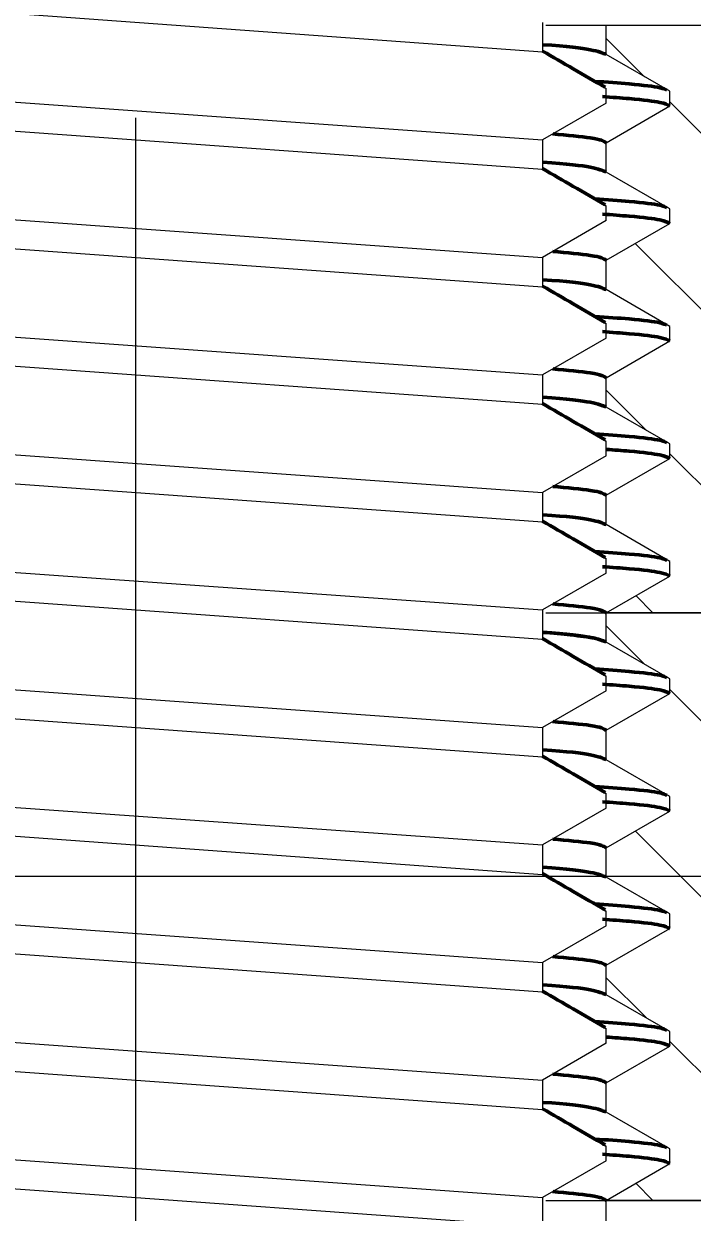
# Model space of a CAD drawing. Header units: millimetres. Extents: x -46397 to 283259, y -8690 to 23983.
# Drawn here: x 185128.01 to 185136.55, y -1310.3 to -1295.13 of the extents above; entities that cross this region are included whole.
import ezdxf
from ezdxf import colors
from ezdxf.entities.mleader import LeaderData, LeaderLine
from ezdxf.math import Vec2, Vec3

# ---------------------------------------------------------------- set-up
doc = ezdxf.new("R2010")
doc.units = ezdxf.units.MM
doc.linetypes.add('EB_DASHDOT', pattern=[39, 30, -3, 3, -3])
doc.layers.get('Defpoints').update_dxf_attribs({"lineweight": 0})
for name, color, linetype, lineweight in [('0.01.TÂM', 20, 'EB_DASHDOT', 5), ('4.KICH THUOC', 3, 'Continuous', 9), ('AM_0', 7, 'Continuous', 50), ('mD_HATCH', 8, 'Continuous', 0)]:
    doc.layers.add(name, color=color, linetype=linetype, lineweight=lineweight)
doc.layers.add('DIM', color=8, linetype='Continuous')
doc.styles.add('GHI CHÚ 1', font='isocp_IV25.ttf', dxfattribs={"width": 0.8})
doc.styles.get("Standard").update_dxf_attribs({"font": 'isocp.shx', "width": 0.8})
doc.dimstyles.new('1-30SCALE', dxfattribs={"dimtxt": 75, "dimasz": 75, "dimexe": 37.5, "dimexo": 30, "dimgap": 30, "dimtad": 1, "dimtoh": 1, "dimdec": 0, "dimdsep": 46, "dimtxsty": 'GHI CHÚ 1', "dimcen": 0.09, "dimclrd": 256, "dimclre": 256, "dimclrt": 2, "dimadec": 0, "dimazin": 0, "dimtfac": 1, "dimtdec": 0, "dimtofl": 0, "dimtmove": 0, "dimatfit": 3, "dimfxl": 1, "dimlwd": 0, "dimlwe": 0, "dimarcsym": 0})

# ---------------------------------------------------------------- blocks, each defined once
blk = doc.blocks.new('*D967')
at = {"layer": 'Defpoints', "color": 0, "transparency": 16777216}
for p in [(185165.947, -1306.011, 1.046), (185222.365, -1306.011), (185129.447, -1406.011, 1.046)]:
    blk.add_point(p, dxfattribs=at)
at = {"layer": 'DIM', "linetype": 'Continuous', "lineweight": 0, "transparency": 16777216}
for p, q in [((185167.947, -1306.011), (185224.365, -1306.011)), ((185222.365, -1402.011), (185222.365, -1310.011)), ((185131.447, -1406.011), (185224.365, -1406.011))]:
    blk.add_line(p, q, dxfattribs=at)
at = {"layer": 'DIM', "transparency": 16777216}
for points in [[(185221.699, -1310.011), (185223.032, -1310.011), (185222.365, -1306.011)], [(185221.699, -1402.011), (185223.032, -1402.011), (185222.365, -1406.011)]]:
    blk.add_solid(points, dxfattribs=at)
at = {"layer": 'DIM', "color": 2, "transparency": 16777216, "insert": (185217.248, -1356.011), "char_height": 6, "attachment_point": 5, "rotation": 90, "style": 'GHI CHÚ 1'}
blk.add_mtext('100', dxfattribs=at)
blk = doc.blocks.new('*D968')
at = {"layer": 'Defpoints', "color": 0, "transparency": 16777216}
for p in [(185131.715, -1288.268, 1.046), (185163.367, -1306.011, 1.046), (185222.365, -1306.011)]:
    blk.add_point(p, dxfattribs=at)
at = {"layer": 'DIM', "linetype": 'Continuous', "lineweight": 0, "transparency": 16777216}
for p, q in [((185133.715, -1288.268), (185224.365, -1288.268)), ((185222.365, -1292.268), (185222.365, -1302.011)), ((185165.367, -1306.011), (185224.365, -1306.011))]:
    blk.add_line(p, q, dxfattribs=at)
at = {"layer": 'DIM', "transparency": 16777216}
for points in [[(185221.699, -1292.268), (185223.032, -1292.268), (185222.365, -1288.268)], [(185221.699, -1302.011), (185223.032, -1302.011), (185222.365, -1306.011)]]:
    blk.add_solid(points, dxfattribs=at)
at = {"layer": 'DIM', "color": 2, "transparency": 16777216, "insert": (185217.248, -1297.14), "char_height": 6, "attachment_point": 5, "rotation": 90, "style": 'GHI CHÚ 1'}
blk.add_mtext('18', dxfattribs=at)
blk = doc.blocks.new('*D970')
at = {"layer": 'Defpoints', "color": 0, "transparency": 16777216}
for p in [(185129.447, -1272.12), (185129.447, -1288.268, 1.046), (185092.947, -1306.011, 1.046)]:
    blk.add_point(p, dxfattribs=at)
at = {"layer": 'DIM', "linetype": 'Continuous', "lineweight": 0, "transparency": 16777216}
for p, q in [((185092.947, -1304.011), (185092.947, -1270.12)), ((185129.447, -1286.268), (185129.447, -1270.12)), ((185096.947, -1272.12), (185125.447, -1272.12))]:
    blk.add_line(p, q, dxfattribs=at)
at = {"layer": 'DIM', "transparency": 16777216}
for points in [[(185096.947, -1271.454), (185096.947, -1272.787), (185092.947, -1272.12)], [(185125.447, -1271.454), (185125.447, -1272.787), (185129.447, -1272.12)]]:
    blk.add_solid(points, dxfattribs=at)
at = {"layer": 'DIM', "color": 2, "transparency": 16777216, "insert": (185111.197, -1267.003), "char_height": 6, "attachment_point": 5, "style": 'GHI CHÚ 1'}
blk.add_mtext('38', dxfattribs=at)
blk = doc.blocks.new('*D971')
at = {"layer": 'Defpoints', "color": 0, "transparency": 16777216}
for p in [(185165.947, -1272.12), (185129.447, -1288.268, 1.046), (185165.947, -1306.011, 1.046)]:
    blk.add_point(p, dxfattribs=at)
at = {"layer": 'DIM', "linetype": 'Continuous', "lineweight": 0, "transparency": 16777216}
for p, q in [((185129.447, -1286.268), (185129.447, -1270.12)), ((185165.947, -1304.011), (185165.947, -1270.12)), ((185133.447, -1272.12), (185161.947, -1272.12))]:
    blk.add_line(p, q, dxfattribs=at)
at = {"layer": 'DIM', "transparency": 16777216}
for points in [[(185133.447, -1271.454), (185133.447, -1272.787), (185129.447, -1272.12)], [(185161.947, -1271.454), (185161.947, -1272.787), (185165.947, -1272.12)]]:
    blk.add_solid(points, dxfattribs=at)
at = {"layer": 'DIM', "color": 2, "transparency": 16777216, "insert": (185147.697, -1267.003), "char_height": 6, "attachment_point": 5, "style": 'GHI CHÚ 1'}
blk.add_mtext('38', dxfattribs=at)
blk = doc.blocks.new('*D972')
at = {"layer": 'Defpoints', "color": 0, "transparency": 16777216}
for p in [(185135.447, -1288.268, -1.016), (185237.459, -1288.268), (185163.262, -1406.011, -1.016)]:
    blk.add_point(p, dxfattribs=at)
at = {"layer": 'DIM', "linetype": 'Continuous', "lineweight": 0, "transparency": 16777216}
for p, q in [((185137.447, -1288.268), (185239.459, -1288.268)), ((185237.459, -1402.011), (185237.459, -1292.268)), ((185165.262, -1406.011), (185239.459, -1406.011))]:
    blk.add_line(p, q, dxfattribs=at)
at = {"layer": 'DIM', "transparency": 16777216}
for points in [[(185236.792, -1292.268), (185238.126, -1292.268), (185237.459, -1288.268)], [(185236.792, -1402.011), (185238.126, -1402.011), (185237.459, -1406.011)]]:
    blk.add_solid(points, dxfattribs=at)
at = {"layer": 'DIM', "color": 2, "transparency": 16777216, "insert": (185232.341, -1347.14), "char_height": 6, "attachment_point": 5, "rotation": 90, "style": 'GHI CHÚ 1'}
blk.add_mtext('118', dxfattribs=at)

msp = doc.modelspace()

# ---------------------------------------------------------------- hatches: boundary and pattern name
at = {"layer": 'mD_HATCH'}
h = msp.add_hatch(dxfattribs=at)
h.set_pattern_fill('ANSI31', color=256, scale=0.5, angle=-90, style=0)
h.set_pattern_definition([(315, (96231.9705, 239628.179), (1.122532015, 1.122532015), [])])
h.paths.add_polyline_path([(185136.259, -1297.679), (185135.447, -1298.148), (185135.447, -1298.523), (185136.259, -1298.992), (185136.259, -1299.179), (185135.447, -1299.648), (185135.447, -1300.023), (185136.259, -1300.492), (185136.259, -1300.679), (185135.447, -1301.148), (185135.447, -1301.523), (185136.259, -1301.992), (185136.259, -1302.179), (185135.447, -1302.648), (185138.947, -1302.648), (185138.947, -1295.148), (185135.447, -1295.148), (185135.447, -1295.523), (185136.259, -1295.992), (185136.259, -1296.179), (185135.447, -1296.648), (185135.447, -1297.023), (185136.259, -1297.492)], flags=0)
h = msp.add_hatch(dxfattribs=at)
h.set_pattern_fill('ANSI31', color=256, scale=0.5, angle=-90, style=0)
h.set_pattern_definition([(315, (96231.9705, 239620.679), (1.122532015, 1.122532015), [])])
h.paths.add_polyline_path([(185136.259, -1305.179), (185135.447, -1305.648), (185135.447, -1306.023), (185136.259, -1306.492), (185136.259, -1306.679), (185135.447, -1307.148), (185135.447, -1307.523), (185136.259, -1307.992), (185136.259, -1308.179), (185135.447, -1308.648), (185135.447, -1309.023), (185136.259, -1309.492), (185136.259, -1309.679), (185135.447, -1310.148), (185138.947, -1310.148), (185138.947, -1302.648), (185135.447, -1302.648), (185135.447, -1303.023), (185136.259, -1303.492), (185136.259, -1303.679), (185135.447, -1304.148), (185135.447, -1304.523), (185136.259, -1304.992)], flags=0)
h = msp.add_hatch(dxfattribs=at)
h.set_pattern_fill('ANSI31', color=256, scale=0.5, style=0)
h.set_pattern_definition([(45, (96231.9705, 239620.679), (-1.122532015, 1.122532015), [])])
h.paths.add_polyline_path([(185135.447, -1311.648), (185135.447, -1312.023), (185136.259, -1312.492), (185136.259, -1312.679), (185135.447, -1313.148), (185135.447, -1313.523), (185136.259, -1313.992), (185136.259, -1314.179), (185135.447, -1314.648), (185135.447, -1315.023), (185136.259, -1315.492), (185136.259, -1315.679), (185135.447, -1316.148), (185135.447, -1316.523), (185136.259, -1316.992), (185136.259, -1317.179), (185135.447, -1317.648), (185135.447, -1318.023), (185136.259, -1318.492), (185136.259, -1318.679), (185135.447, -1319.148), (185135.447, -1319.523), (185136.259, -1319.992), (185136.259, -1320.148), (185143.447, -1320.148), (185143.447, -1313.148), (185147.447, -1313.148), (185147.447, -1316.148), (185149.447, -1316.148), (185149.447, -1310.148), (185135.447, -1310.148), (185135.447, -1310.523), (185136.259, -1310.992), (185136.259, -1311.179)], flags=0)

# ---------------------------------------------------------------- linework, layer by layer
at = {"layer": '0.01.TÂM', "lineweight": 0, "ltscale": 0.5}
msp.add_line((185129.447, -1408.83, -3.262), (185129.447, -1282.118, -3.262), dxfattribs=at)
at = {"layer": 'AM_0', "color": 8, "lineweight": 0}
for p, q in [((185124.259, -1294.737, -3.262), (185134.635, -1295.487, -3.262)), ((185124.259, -1295.871, -3.262), (185134.635, -1296.612, -3.262)), ((185124.259, -1296.237, -3.262), (185134.635, -1296.987, -3.262)), ((185124.259, -1297.371, -3.262), (185134.635, -1298.112, -3.262)), ((185124.259, -1297.737, -3.262), (185134.635, -1298.487, -3.262)), ((185124.259, -1298.871, -3.262), (185134.635, -1299.612, -3.262)), ((185124.259, -1299.237, -3.262), (185134.635, -1299.987, -3.262)), ((185124.259, -1300.371, -3.262), (185134.635, -1301.112, -3.262)), ((185124.259, -1300.737, -3.262), (185134.635, -1301.487, -3.262)), ((185124.259, -1301.871, -3.262), (185134.635, -1302.612, -3.262)), ((185124.259, -1302.237, -3.262), (185134.635, -1302.987, -3.262)), ((185124.259, -1303.371, -3.262), (185134.635, -1304.112, -3.262)), ((185124.259, -1303.737, -3.262), (185134.635, -1304.487, -3.262)), ((185124.259, -1304.871, -3.262), (185134.635, -1305.612, -3.262)), ((185124.259, -1305.237, -3.262), (185134.635, -1305.987, -3.262)), ((185124.259, -1306.371, -3.262), (185134.635, -1307.112, -3.262)), ((185124.259, -1306.737, -3.262), (185134.635, -1307.487, -3.262)), ((185124.259, -1307.871, -3.262), (185134.635, -1308.612, -3.262)), ((185124.259, -1308.237, -3.262), (185134.635, -1308.987, -3.262)), ((185124.259, -1309.371, -3.262), (185134.635, -1310.112, -3.262)), ((185124.259, -1309.737, -3.262), (185134.635, -1310.487, -3.262))]:
    msp.add_line(p, q, dxfattribs=at)
at = {"layer": 'AM_0', "color": 3, "lineweight": 18}
for p, q in [((185134.635, -1295.112, -3.262), (185134.635, -1295.487, -3.262)), ((185134.676, -1295.148, -3.262), (185138.947, -1295.148, -3.262)), ((185135.447, -1295.523, -3.262), (185135.447, -1295.148, -3.262)), ((185134.635, -1295.487, -3.262), (185135.447, -1295.956, -3.262)), ((185136.259, -1295.992, -3.262), (185135.447, -1295.523, -3.262)), ((185135.409, -1295.94, -3.262), (185135.447, -1295.956, -3.262)), ((185135.409, -1295.94, -3.262), (185135.447, -1295.956, -3.262)), ((185135.447, -1296.143, -3.262), (185135.447, -1295.956, -3.262)), ((185136.259, -1296.179, -3.262), (185136.259, -1295.992, -3.262)), ((185135.447, -1296.143, -3.262), (185134.635, -1296.612, -3.262)), ((185135.447, -1296.648, -3.262), (185136.259, -1296.179, -3.262)), ((185134.635, -1296.612, -3.262), (185134.635, -1296.987, -3.262)), ((185135.447, -1297.023, -3.262), (185135.447, -1296.648, -3.262)), ((185134.635, -1296.987, -3.262), (185135.447, -1297.456, -3.262)), ((185136.259, -1297.492, -3.262), (185135.447, -1297.023, -3.262)), ((185135.409, -1297.44, -3.262), (185135.447, -1297.456, -3.262)), ((185135.409, -1297.44, -3.262), (185135.447, -1297.456, -3.262)), ((185135.447, -1297.643, -3.262), (185135.447, -1297.456, -3.262)), ((185136.259, -1297.679, -3.262), (185136.259, -1297.492, -3.262)), ((185135.447, -1297.643, -3.262), (185134.635, -1298.112, -3.262)), ((185135.447, -1298.148, -3.262), (185136.259, -1297.679, -3.262)), ((185134.635, -1298.112, -3.262), (185134.635, -1298.487, -3.262)), ((185135.447, -1298.523, -3.262), (185135.447, -1298.148, -3.262)), ((185134.635, -1298.487, -3.262), (185135.447, -1298.956, -3.262)), ((185136.259, -1298.992, -3.262), (185135.447, -1298.523, -3.262)), ((185135.399, -1298.94, -3.262), (185135.447, -1298.956, -3.262)), ((185135.399, -1298.94, -3.262), (185135.447, -1298.956, -3.262)), ((185135.447, -1299.143, -3.262), (185135.447, -1298.956, -3.262)), ((185136.259, -1299.179, -3.262), (185136.259, -1298.992, -3.262)), ((185135.447, -1299.143, -3.262), (185134.635, -1299.612, -3.262)), ((185135.447, -1299.648, -3.262), (185136.259, -1299.179, -3.262)), ((185134.635, -1299.612, -3.262), (185134.635, -1299.987, -3.262)), ((185135.447, -1300.023, -3.262), (185135.447, -1299.648, -3.262)), ((185134.635, -1299.987, -3.262), (185135.447, -1300.456, -3.262)), ((185136.259, -1300.492, -3.262), (185135.447, -1300.023, -3.262)), ((185135.409, -1300.44, -3.262), (185135.447, -1300.456, -3.262)), ((185135.409, -1300.44, -3.262), (185135.447, -1300.456, -3.262)), ((185135.447, -1300.643, -3.262), (185135.447, -1300.456, -3.262)), ((185136.259, -1300.679, -3.262), (185136.259, -1300.492, -3.262)), ((185135.447, -1300.643, -3.262), (185134.635, -1301.112, -3.262)), ((185135.447, -1301.148, -3.262), (185136.259, -1300.679, -3.262)), ((185134.635, -1301.112, -3.262), (185134.635, -1301.487, -3.262)), ((185135.447, -1301.523, -3.262), (185135.447, -1301.148, -3.262)), ((185134.635, -1301.487, -3.262), (185135.447, -1301.956, -3.262)), ((185136.259, -1301.992, -3.262), (185135.447, -1301.523, -3.262)), ((185135.396, -1301.94, -3.262), (185135.447, -1301.956, -3.262)), ((185135.396, -1301.94, -3.262), (185135.447, -1301.956, -3.262)), ((185135.447, -1302.143, -3.262), (185135.447, -1301.956, -3.262)), ((185136.259, -1302.179, -3.262), (185136.259, -1301.992, -3.262)), ((185135.447, -1302.143, -3.262), (185134.635, -1302.612, -3.262)), ((185135.447, -1302.648, -3.262), (185136.259, -1302.179, -3.262)), ((185134.635, -1302.612, -3.262), (185134.635, -1302.987, -3.262)), ((185134.676, -1302.648, -3.262), (185138.947, -1302.648, -3.262)), ((185134.676, -1302.648, -3.262), (185135.447, -1302.648, -3.262)), ((185138.947, -1302.648, -3.262), (185135.447, -1302.648, -3.262)), ((185135.447, -1303.023, -3.262), (185135.447, -1302.648, -3.262)), ((185134.635, -1302.987, -3.262), (185135.447, -1303.456, -3.262)), ((185135.404, -1303.008, -3.262), (185135.447, -1303.023, -3.262)), ((185136.259, -1303.492, -3.262), (185135.447, -1303.023, -3.262)), ((185135.409, -1303.44, -3.262), (185135.447, -1303.456, -3.262)), ((185135.447, -1303.643, -3.262), (185135.447, -1303.456, -3.262)), ((185136.259, -1303.679, -3.262), (185136.259, -1303.492, -3.262)), ((185135.447, -1303.643, -3.262), (185134.635, -1304.112, -3.262)), ((185135.447, -1304.148, -3.262), (185136.259, -1303.679, -3.262)), ((185134.635, -1304.112, -3.262), (185134.635, -1304.487, -3.262)), ((185135.447, -1304.523, -3.262), (185135.447, -1304.148, -3.262)), ((185134.635, -1304.487, -3.262), (185135.447, -1304.956, -3.262)), ((185136.259, -1304.992, -3.262), (185135.447, -1304.523, -3.262)), ((185135.409, -1304.94, -3.262), (185135.447, -1304.956, -3.262)), ((185135.447, -1305.143, -3.262), (185135.447, -1304.956, -3.262)), ((185136.259, -1305.179, -3.262), (185136.259, -1304.992, -3.262)), ((185135.447, -1305.143, -3.262), (185134.635, -1305.612, -3.262)), ((185135.447, -1305.648, -3.262), (185136.259, -1305.179, -3.262)), ((185134.635, -1305.612, -3.262), (185134.635, -1305.987, -3.262)), ((185135.447, -1306.023, -3.262), (185135.447, -1305.648, -3.262)), ((185092.947, -1306.011, -3.262), (185165.947, -1306.011, -3.262)), ((185134.635, -1305.987, -3.262), (185135.447, -1306.456, -3.262)), ((185136.259, -1306.492, -3.262), (185135.447, -1306.023, -3.262)), ((185135.399, -1306.44, -3.262), (185135.447, -1306.456, -3.262)), ((185135.447, -1306.643, -3.262), (185135.447, -1306.456, -3.262)), ((185136.259, -1306.679, -3.262), (185136.259, -1306.492, -3.262)), ((185135.447, -1306.643, -3.262), (185134.635, -1307.112, -3.262)), ((185135.447, -1307.148, -3.262), (185136.259, -1306.679, -3.262)), ((185134.635, -1307.112, -3.262), (185134.635, -1307.487, -3.262)), ((185135.447, -1307.523, -3.262), (185135.447, -1307.148, -3.262)), ((185134.635, -1307.487, -3.262), (185135.447, -1307.956, -3.262)), ((185136.259, -1307.992, -3.262), (185135.447, -1307.523, -3.262)), ((185135.409, -1307.94, -3.262), (185135.447, -1307.956, -3.262)), ((185135.447, -1308.143, -3.262), (185135.447, -1307.956, -3.262)), ((185136.259, -1308.179, -3.262), (185136.259, -1307.992, -3.262)), ((185135.447, -1308.143, -3.262), (185134.635, -1308.612, -3.262)), ((185135.447, -1308.648, -3.262), (185136.259, -1308.179, -3.262)), ((185134.635, -1308.612, -3.262), (185134.635, -1308.987, -3.262)), ((185135.447, -1309.023, -3.262), (185135.447, -1308.648, -3.262)), ((185134.635, -1308.987, -3.262), (185135.447, -1309.456, -3.262)), ((185136.259, -1309.492, -3.262), (185135.447, -1309.023, -3.262)), ((185135.396, -1309.44, -3.262), (185135.447, -1309.456, -3.262)), ((185135.447, -1309.643, -3.262), (185135.447, -1309.456, -3.262)), ((185136.259, -1309.679, -3.262), (185136.259, -1309.492, -3.262)), ((185135.447, -1309.643, -3.262), (185134.635, -1310.112, -3.262)), ((185135.447, -1310.148, -3.262), (185136.259, -1309.679, -3.262)), ((185134.635, -1310.112, -3.262), (185134.635, -1310.487, -3.262)), ((185134.676, -1310.148, -3.262), (185135.447, -1310.148, -3.262)), ((185138.947, -1310.148, -3.262), (185135.447, -1310.148, -3.262)), ((185135.447, -1310.523, -3.262), (185135.447, -1310.148, -3.262)), ((185135.447, -1310.148, -3.262), (185149.447, -1310.148, -3.262))]:
    msp.add_line(p, q, dxfattribs=at)
at = {"layer": 'AM_0', "color": 3}
for points, knots in [([(185134.635, -1295.397, -3.262), (185134.637, -1295.397, -3.262), (185134.96, -1295.418, -3.262), (185135.306, -1295.462, -3.262), (185135.4, -1295.503, -3.262), (185135.447, -1295.523, -3.262)], [0, 0, 0, 0, 0.001825, 0.505221, 1, 1, 1, 1]), ([(185135.434, -1295.941, -3.262), (185135.299, -1295.862, -3.262), (185135.032, -1295.708, -3.262), (185134.766, -1295.554, -3.262), (185134.635, -1295.478, -3.262)], [0, 0, 0, 0, 0.50939, 1, 1, 1, 1]), ([(185135.304, -1295.865, -3.262), (185135.458, -1295.876, -3.262), (185135.837, -1295.903, -3.262), (185136.15, -1295.942, -3.262), (185136.2, -1295.968, -3.262), (185136.221, -1295.978, -3.262)], [0, 0, 0, 0, 0.28892, 0.710032, 1, 1, 1, 1]), ([(185135.402, -1296.06, -3.262), (185135.521, -1296.069, -3.262), (185135.864, -1296.093, -3.262), (185136.178, -1296.134, -3.262), (185136.232, -1296.164, -3.262), (185136.259, -1296.179, -3.262)], [0, 0, 0, 0, 0.211672, 0.609669, 1, 1, 1, 1]), ([(185134.767, -1296.536, -3.262), (185134.95, -1296.553, -3.262), (185135.361, -1296.591, -3.262), (185135.416, -1296.628, -3.262), (185135.447, -1296.648, -3.262)], [0, 0, 0, 0, 0.4450518, 1, 1, 1, 1]), ([(185134.635, -1296.897, -3.262), (185134.637, -1296.897, -3.262), (185134.96, -1296.918, -3.262), (185135.306, -1296.962, -3.262), (185135.4, -1297.003, -3.262), (185135.447, -1297.023, -3.262)], [0, 0, 0, 0, 0.001825, 0.505221, 1, 1, 1, 1]), ([(185135.434, -1297.441, -3.262), (185135.299, -1297.362, -3.262), (185135.032, -1297.208, -3.262), (185134.766, -1297.054, -3.262), (185134.635, -1296.978, -3.262)], [0, 0, 0, 0, 0.50939, 1, 1, 1, 1]), ([(185135.304, -1297.365, -3.262), (185135.458, -1297.376, -3.262), (185135.837, -1297.403, -3.262), (185136.15, -1297.442, -3.262), (185136.2, -1297.468, -3.262), (185136.221, -1297.478, -3.262)], [0, 0, 0, 0, 0.28892, 0.710032, 1, 1, 1, 1]), ([(185135.402, -1297.56, -3.262), (185135.521, -1297.569, -3.262), (185135.864, -1297.593, -3.262), (185136.178, -1297.634, -3.262), (185136.232, -1297.664, -3.262), (185136.259, -1297.679, -3.262)], [0, 0, 0, 0, 0.211672, 0.609669, 1, 1, 1, 1]), ([(185134.767, -1298.036, -3.262), (185134.95, -1298.053, -3.262), (185135.361, -1298.091, -3.262), (185135.416, -1298.128, -3.262), (185135.447, -1298.148, -3.262)], [0, 0, 0, 0, 0.445052, 1, 1, 1, 1]), ([(185134.635, -1298.397, -3.262), (185134.637, -1298.397, -3.262), (185134.96, -1298.418, -3.262), (185135.306, -1298.462, -3.262), (185135.4, -1298.503, -3.262), (185135.447, -1298.523, -3.262)], [0, 0, 0, 0, 0.0018254, 0.5052208, 1, 1, 1, 1]), ([(185135.434, -1298.941, -3.262), (185135.299, -1298.862, -3.262), (185135.032, -1298.708, -3.262), (185134.766, -1298.554, -3.262), (185134.635, -1298.478, -3.262)], [0, 0, 0, 0, 0.50939, 1, 1, 1, 1]), ([(185135.304, -1298.865, -3.262), (185135.458, -1298.876, -3.262), (185135.837, -1298.903, -3.262), (185136.15, -1298.942, -3.262), (185136.2, -1298.968, -3.262), (185136.221, -1298.978, -3.262)], [0, 0, 0, 0, 0.2889197, 0.7100324, 1, 1, 1, 1]), ([(185135.401, -1299.06, -3.262), (185135.52, -1299.069, -3.262), (185135.863, -1299.093, -3.262), (185136.178, -1299.134, -3.262), (185136.232, -1299.164, -3.262), (185136.259, -1299.179, -3.262)], [0, 0, 0, 0, 0.212066, 0.609864, 1, 1, 1, 1]), ([(185134.767, -1299.536, -3.262), (185134.95, -1299.553, -3.262), (185135.361, -1299.591, -3.262), (185135.416, -1299.628, -3.262), (185135.447, -1299.648, -3.262)], [0, 0, 0, 0, 0.445052, 1, 1, 1, 1]), ([(185134.635, -1299.897, -3.262), (185134.637, -1299.897, -3.262), (185134.96, -1299.918, -3.262), (185135.306, -1299.962, -3.262), (185135.4, -1300.003, -3.262), (185135.447, -1300.023, -3.262)], [0, 0, 0, 0, 0.001825, 0.505221, 1, 1, 1, 1]), ([(185135.434, -1300.441, -3.262), (185135.299, -1300.362, -3.262), (185135.032, -1300.208, -3.262), (185134.766, -1300.054, -3.262), (185134.635, -1299.978, -3.262)], [0, 0, 0, 0, 0.50939, 1, 1, 1, 1]), ([(185135.304, -1300.365, -3.262), (185135.458, -1300.376, -3.262), (185135.837, -1300.403, -3.262), (185136.15, -1300.442, -3.262), (185136.2, -1300.468, -3.262), (185136.221, -1300.478, -3.262)], [0, 0, 0, 0, 0.28892, 0.710032, 1, 1, 1, 1]), ([(185135.447, -1300.563, -3.262), (185135.55, -1300.571, -3.262), (185135.875, -1300.594, -3.262), (185136.177, -1300.634, -3.262), (185136.232, -1300.664, -3.262), (185136.259, -1300.679, -3.262)], [0, 0, 0, 0, 0.188717, 0.598303, 1, 1, 1, 1]), ([(185134.767, -1301.036, -3.262), (185134.95, -1301.053, -3.262), (185135.361, -1301.091, -3.262), (185135.416, -1301.128, -3.262), (185135.447, -1301.148, -3.262)], [0, 0, 0, 0, 0.445052, 1, 1, 1, 1]), ([(185134.635, -1301.397, -3.262), (185134.637, -1301.397, -3.262), (185134.96, -1301.418, -3.262), (185135.306, -1301.462, -3.262), (185135.4, -1301.503, -3.262), (185135.447, -1301.523, -3.262)], [0, 0, 0, 0, 0.001825, 0.505221, 1, 1, 1, 1]), ([(185135.434, -1301.941, -3.262), (185135.299, -1301.862, -3.262), (185135.032, -1301.708, -3.262), (185134.766, -1301.554, -3.262), (185134.635, -1301.478, -3.262)], [0, 0, 0, 0, 0.5093899, 1, 1, 1, 1]), ([(185135.304, -1301.865, -3.262), (185135.458, -1301.876, -3.262), (185135.837, -1301.903, -3.262), (185136.15, -1301.942, -3.262), (185136.2, -1301.968, -3.262), (185136.221, -1301.978, -3.262)], [0, 0, 0, 0, 0.28892, 0.710032, 1, 1, 1, 1]), ([(185135.401, -1302.06, -3.262), (185135.52, -1302.068, -3.262), (185135.863, -1302.093, -3.262), (185136.178, -1302.134, -3.262), (185136.232, -1302.164, -3.262), (185136.259, -1302.179, -3.262)], [0, 0, 0, 0, 0.212354, 0.610007, 1, 1, 1, 1]), ([(185134.767, -1302.536, -3.262), (185134.95, -1302.553, -3.262), (185135.361, -1302.591, -3.262), (185135.416, -1302.628, -3.262), (185135.447, -1302.648, -3.262)], [0, 0, 0, 0, 0.445052, 1, 1, 1, 1]), ([(185134.635, -1302.897, -3.262), (185134.637, -1302.897, -3.262), (185134.96, -1302.918, -3.262), (185135.306, -1302.962, -3.262), (185135.4, -1303.003, -3.262), (185135.447, -1303.023, -3.262)], [0, 0, 0, 0, 0.001825, 0.505221, 1, 1, 1, 1]), ([(185134.635, -1302.898, -3.262), (185134.763, -1302.908, -3.262), (185135.059, -1302.933, -3.262), (185135.214, -1302.958, -3.262), (185135.302, -1302.971, -3.262)], [0, 0, 0, 0, 0.432657, 1, 1, 1, 1]), ([(185135.434, -1303.441, -3.262), (185135.299, -1303.362, -3.262), (185135.032, -1303.208, -3.262), (185134.766, -1303.054, -3.262), (185134.635, -1302.978, -3.262)], [0, 0, 0, 0, 0.50939, 1, 1, 1, 1]), ([(185135.304, -1303.365, -3.262), (185135.458, -1303.376, -3.262), (185135.837, -1303.403, -3.262), (185136.15, -1303.442, -3.262), (185136.2, -1303.468, -3.262), (185136.221, -1303.478, -3.262)], [0, 0, 0, 0, 0.28892, 0.710032, 1, 1, 1, 1]), ([(185135.402, -1303.56, -3.262), (185135.521, -1303.569, -3.262), (185135.864, -1303.593, -3.262), (185136.178, -1303.634, -3.262), (185136.232, -1303.664, -3.262), (185136.259, -1303.679, -3.262)], [0, 0, 0, 0, 0.211672, 0.609669, 1, 1, 1, 1]), ([(185134.767, -1304.036, -3.262), (185134.95, -1304.053, -3.262), (185135.361, -1304.091, -3.262), (185135.416, -1304.128, -3.262), (185135.447, -1304.148, -3.262)], [0, 0, 0, 0, 0.4450518, 1, 1, 1, 1]), ([(185134.635, -1304.397, -3.262), (185134.637, -1304.397, -3.262), (185134.96, -1304.418, -3.262), (185135.306, -1304.462, -3.262), (185135.4, -1304.503, -3.262), (185135.447, -1304.523, -3.262)], [0, 0, 0, 0, 0.001825, 0.505221, 1, 1, 1, 1]), ([(185135.434, -1304.941, -3.262), (185135.299, -1304.862, -3.262), (185135.032, -1304.708, -3.262), (185134.766, -1304.554, -3.262), (185134.635, -1304.478, -3.262)], [0, 0, 0, 0, 0.50939, 1, 1, 1, 1]), ([(185135.304, -1304.865, -3.262), (185135.458, -1304.876, -3.262), (185135.837, -1304.903, -3.262), (185136.15, -1304.942, -3.262), (185136.2, -1304.968, -3.262), (185136.221, -1304.978, -3.262)], [0, 0, 0, 0, 0.28892, 0.710032, 1, 1, 1, 1]), ([(185135.402, -1305.06, -3.262), (185135.521, -1305.069, -3.262), (185135.864, -1305.093, -3.262), (185136.178, -1305.134, -3.262), (185136.232, -1305.164, -3.262), (185136.259, -1305.179, -3.262)], [0, 0, 0, 0, 0.211672, 0.609669, 1, 1, 1, 1]), ([(185134.767, -1305.536, -3.262), (185134.95, -1305.553, -3.262), (185135.361, -1305.591, -3.262), (185135.416, -1305.628, -3.262), (185135.447, -1305.648, -3.262)], [0, 0, 0, 0, 0.445052, 1, 1, 1, 1]), ([(185134.635, -1305.897, -3.262), (185134.637, -1305.897, -3.262), (185134.96, -1305.918, -3.262), (185135.306, -1305.962, -3.262), (185135.4, -1306.003, -3.262), (185135.447, -1306.023, -3.262)], [0, 0, 0, 0, 0.0018254, 0.5052208, 1, 1, 1, 1]), ([(185135.434, -1306.441, -3.262), (185135.299, -1306.362, -3.262), (185135.032, -1306.208, -3.262), (185134.766, -1306.054, -3.262), (185134.635, -1305.978, -3.262)], [0, 0, 0, 0, 0.50939, 1, 1, 1, 1]), ([(185135.304, -1306.365, -3.262), (185135.458, -1306.376, -3.262), (185135.837, -1306.403, -3.262), (185136.15, -1306.442, -3.262), (185136.2, -1306.468, -3.262), (185136.221, -1306.478, -3.262)], [0, 0, 0, 0, 0.2889197, 0.7100324, 1, 1, 1, 1]), ([(185135.401, -1306.56, -3.262), (185135.52, -1306.569, -3.262), (185135.863, -1306.593, -3.262), (185136.178, -1306.634, -3.262), (185136.232, -1306.664, -3.262), (185136.259, -1306.679, -3.262)], [0, 0, 0, 0, 0.212066, 0.609864, 1, 1, 1, 1]), ([(185134.767, -1307.036, -3.262), (185134.95, -1307.053, -3.262), (185135.361, -1307.091, -3.262), (185135.416, -1307.128, -3.262), (185135.447, -1307.148, -3.262)], [0, 0, 0, 0, 0.445052, 1, 1, 1, 1]), ([(185134.635, -1307.397, -3.262), (185134.637, -1307.397, -3.262), (185134.96, -1307.418, -3.262), (185135.306, -1307.462, -3.262), (185135.4, -1307.503, -3.262), (185135.447, -1307.523, -3.262)], [0, 0, 0, 0, 0.001825, 0.505221, 1, 1, 1, 1]), ([(185135.434, -1307.941, -3.262), (185135.299, -1307.862, -3.262), (185135.032, -1307.708, -3.262), (185134.766, -1307.554, -3.262), (185134.635, -1307.478, -3.262)], [0, 0, 0, 0, 0.50939, 1, 1, 1, 1]), ([(185135.304, -1307.865, -3.262), (185135.458, -1307.876, -3.262), (185135.837, -1307.903, -3.262), (185136.15, -1307.942, -3.262), (185136.2, -1307.968, -3.262), (185136.221, -1307.978, -3.262)], [0, 0, 0, 0, 0.28892, 0.710032, 1, 1, 1, 1]), ([(185135.447, -1308.063, -3.262), (185135.55, -1308.071, -3.262), (185135.875, -1308.094, -3.262), (185136.177, -1308.134, -3.262), (185136.232, -1308.164, -3.262), (185136.259, -1308.179, -3.262)], [0, 0, 0, 0, 0.188717, 0.598303, 1, 1, 1, 1]), ([(185134.767, -1308.536, -3.262), (185134.95, -1308.553, -3.262), (185135.361, -1308.591, -3.262), (185135.416, -1308.628, -3.262), (185135.447, -1308.648, -3.262)], [0, 0, 0, 0, 0.445052, 1, 1, 1, 1]), ([(185134.635, -1308.897, -3.262), (185134.637, -1308.897, -3.262), (185134.96, -1308.918, -3.262), (185135.306, -1308.962, -3.262), (185135.4, -1309.003, -3.262), (185135.447, -1309.023, -3.262)], [0, 0, 0, 0, 0.001825, 0.505221, 1, 1, 1, 1]), ([(185135.434, -1309.441, -3.262), (185135.299, -1309.362, -3.262), (185135.032, -1309.208, -3.262), (185134.766, -1309.054, -3.262), (185134.635, -1308.978, -3.262)], [0, 0, 0, 0, 0.5093899, 1, 1, 1, 1]), ([(185135.304, -1309.365, -3.262), (185135.458, -1309.376, -3.262), (185135.837, -1309.403, -3.262), (185136.15, -1309.442, -3.262), (185136.2, -1309.468, -3.262), (185136.221, -1309.478, -3.262)], [0, 0, 0, 0, 0.28892, 0.710032, 1, 1, 1, 1]), ([(185135.401, -1309.56, -3.262), (185135.52, -1309.568, -3.262), (185135.863, -1309.593, -3.262), (185136.178, -1309.634, -3.262), (185136.232, -1309.664, -3.262), (185136.259, -1309.679, -3.262)], [0, 0, 0, 0, 0.212354, 0.610007, 1, 1, 1, 1]), ([(185134.767, -1310.036, -3.262), (185134.95, -1310.053, -3.262), (185135.361, -1310.091, -3.262), (185135.416, -1310.128, -3.262), (185135.447, -1310.148, -3.262)], [0, 0, 0, 0, 0.445052, 1, 1, 1, 1])]:
    msp.add_open_spline(points, degree=3, knots=knots, dxfattribs=at)

# ---------------------------------------------------------------- dimensions: what is measured, and where the dimension line sits
at = {"layer": 'DIM'}
for base, p1, p2, picture, middle in [((185129.447, -1272.12, -4.308), (185092.947, -1306.011, -3.262), (185129.447, -1288.268, -3.262), '*D970', (185111.197, -1267.003, -4.308)), ((185165.947, -1272.12, -4.308), (185129.447, -1288.268, -3.262), (185165.947, -1306.011, -3.262), '*D971', (185147.697, -1267.003, -4.308))]:
    dim = msp.add_linear_dim(base=base, p1=p1, p2=p2, text='38', dimstyle='1-30SCALE', override={"dimtxt": 6, "dimasz": 4, "dimexe": 2, "dimexo": 2, "dimgap": 2, "dimtmove": 1}, dxfattribs=at)
    dim.commit()
    dim.dimension.update_dxf_attribs({"geometry": picture, "text_midpoint": middle})
for base, p1, p2, picture, middle in [((185222.365, -1306.011, -4.308), (185131.715, -1288.268, -3.262), (185163.367, -1306.011, -3.262), '*D968', (185217.248, -1297.14, -4.308)), ((185237.459, -1288.268, -2.246), (185163.262, -1406.011, -3.262), (185135.447, -1288.268, -3.262), '*D972', (185232.341, -1347.14, -2.246)), ((185222.365, -1306.011, -4.308), (185129.447, -1406.011, -3.262), (185165.947, -1306.011, -3.262), '*D967', (185217.248, -1356.011, -4.308))]:
    dim = msp.add_linear_dim(base=base, p1=p1, p2=p2, angle=90, dimstyle='1-30SCALE', override={"dimtxt": 6, "dimasz": 4, "dimexe": 2, "dimexo": 2, "dimgap": 2, "dimtmove": 1}, dxfattribs=at)
    dim.commit()
    dim.dimension.update_dxf_attribs({"geometry": picture, "text_midpoint": middle})

# ---------------------------------------------------------------- leaders
at = {"layer": '4.KICH THUOC', "color": 1, "ltscale": 5}
ml = msp.add_multileader_mtext('Standard', dxfattribs=at)
ml.set_content('PP3', color=1)
ml.set_leader_properties(color=3, lineweight=9)
ml.build(insert=Vec2(0, 0))
ml.multileader.update_dxf_attribs({"has_dogleg": 0, "text_left_attachment_type": 5, "text_right_attachment_type": 6, "dogleg_length": 0.125, "arrow_head_size": 3, "scale": 300})
ctx = ml.context
ctx.base_point, ctx.scale, ctx.char_height, ctx.arrow_head_size, ctx.landing_gap_size, ctx.plane_origin = Vec3(185068.269, -1278.742, -5.354), 300, 5.4, 3, 2.859, Vec3(185207.68, -1288.933, -5.354)
ctx.left_attachment, ctx.right_attachment = 5, 6
notes = []
notes.append((ctx, [(0, (1, 1, 0), (185087.57, -1278.742, -5.354), (-1, 0), 4.764, [(1, [(185119.947, -1298.898, -5.354), (185119.947, -1304.84, -5.354)], 0, [])])]))
ctx.mtext.insert, ctx.mtext.width, ctx.mtext.flow_direction = Vec3(185071.128, -1272.262, -5.354), 14.33546, 5
for ctx, leaders in notes:
    for number, flags, end, landing, length, lines in leaders:
        leader = LeaderData()
        leader.index, (leader.has_last_leader_line, leader.has_dogleg_vector, leader.attachment_direction) = number, flags
        leader.last_leader_point, leader.dogleg_vector, leader.dogleg_length = Vec3(end), Vec3(landing), length
        for number, points, colour, breaks in lines:
            line = LeaderLine()
            line.index, line.vertices, line.color, line.breaks = number, Vec3.list(points), colors.encode_raw_color(colour), breaks
            leader.lines.append(line)
        ctx.leaders.append(leader)

doc.saveas('drawing.dxf')
